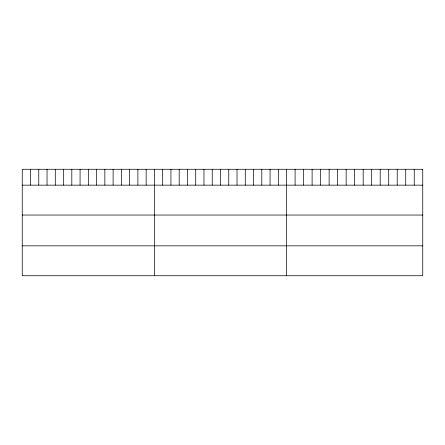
<?xml version="1.0" encoding="UTF-8"?>
<svg xmlns="http://www.w3.org/2000/svg" width="445" height="445" viewBox="0 0 445 445"><rect width="100%" height="100%" fill="white"/><g stroke="black" fill="none" stroke-linecap="round" stroke-linejoin="round"><path stroke-width="0.67" d="M22.25 185.153L422.75 185.153M22.25 215.041L422.75 215.041M22.25 245.835L422.75 245.835M414.239 169.272L414.239 185.153M405.729 169.272L405.729 185.153M397.218 169.272L397.218 185.153M388.707 169.272L388.707 185.153M380.197 169.272L380.197 185.153M371.686 169.272L371.686 185.153M363.176 169.272L363.176 185.153M354.665 169.272L354.665 185.153M346.154 169.272L346.154 185.153M337.644 169.272L337.644 185.153M329.133 169.272L329.133 185.153M320.623 169.272L320.623 185.153M312.112 169.272L312.112 185.153M303.601 169.272L303.601 185.153M295.091 169.272L295.091 185.153M286.58 169.272L286.58 275.728M278.32 169.272L278.32 185.153M270.059 169.272L270.059 185.153M261.799 169.272L261.799 185.153M253.539 169.272L253.539 185.153M245.278 169.272L245.278 185.153M237.018 169.272L237.018 185.153M228.758 169.272L228.758 185.153M220.498 169.272L220.498 185.153M212.237 169.272L212.237 185.153M203.977 169.272L203.977 185.153M195.717 169.272L195.717 185.153M187.456 169.272L187.456 185.153M179.196 169.272L179.196 185.153M170.936 169.272L170.936 185.153M162.675 169.272L162.675 185.153M154.415 169.272L154.415 275.728M146.155 169.272L146.155 185.153M137.894 169.272L137.894 185.153M129.634 169.272L129.634 185.153M121.374 169.272L121.374 185.153M113.113 169.272L113.113 185.153M104.853 169.272L104.853 185.153M96.593 169.272L96.593 185.153M88.333 169.272L88.333 185.153M80.072 169.272L80.072 185.153M71.812 169.272L71.812 185.153M63.552 169.272L63.552 185.153M55.291 169.272L55.291 185.153M47.031 169.272L47.031 185.153M38.771 169.272L38.771 185.153M30.51 169.272L30.51 185.153M422.75 169.272L22.25 169.272L22.25 275.728L422.75 275.728L422.75 169.272"/></g></svg>
